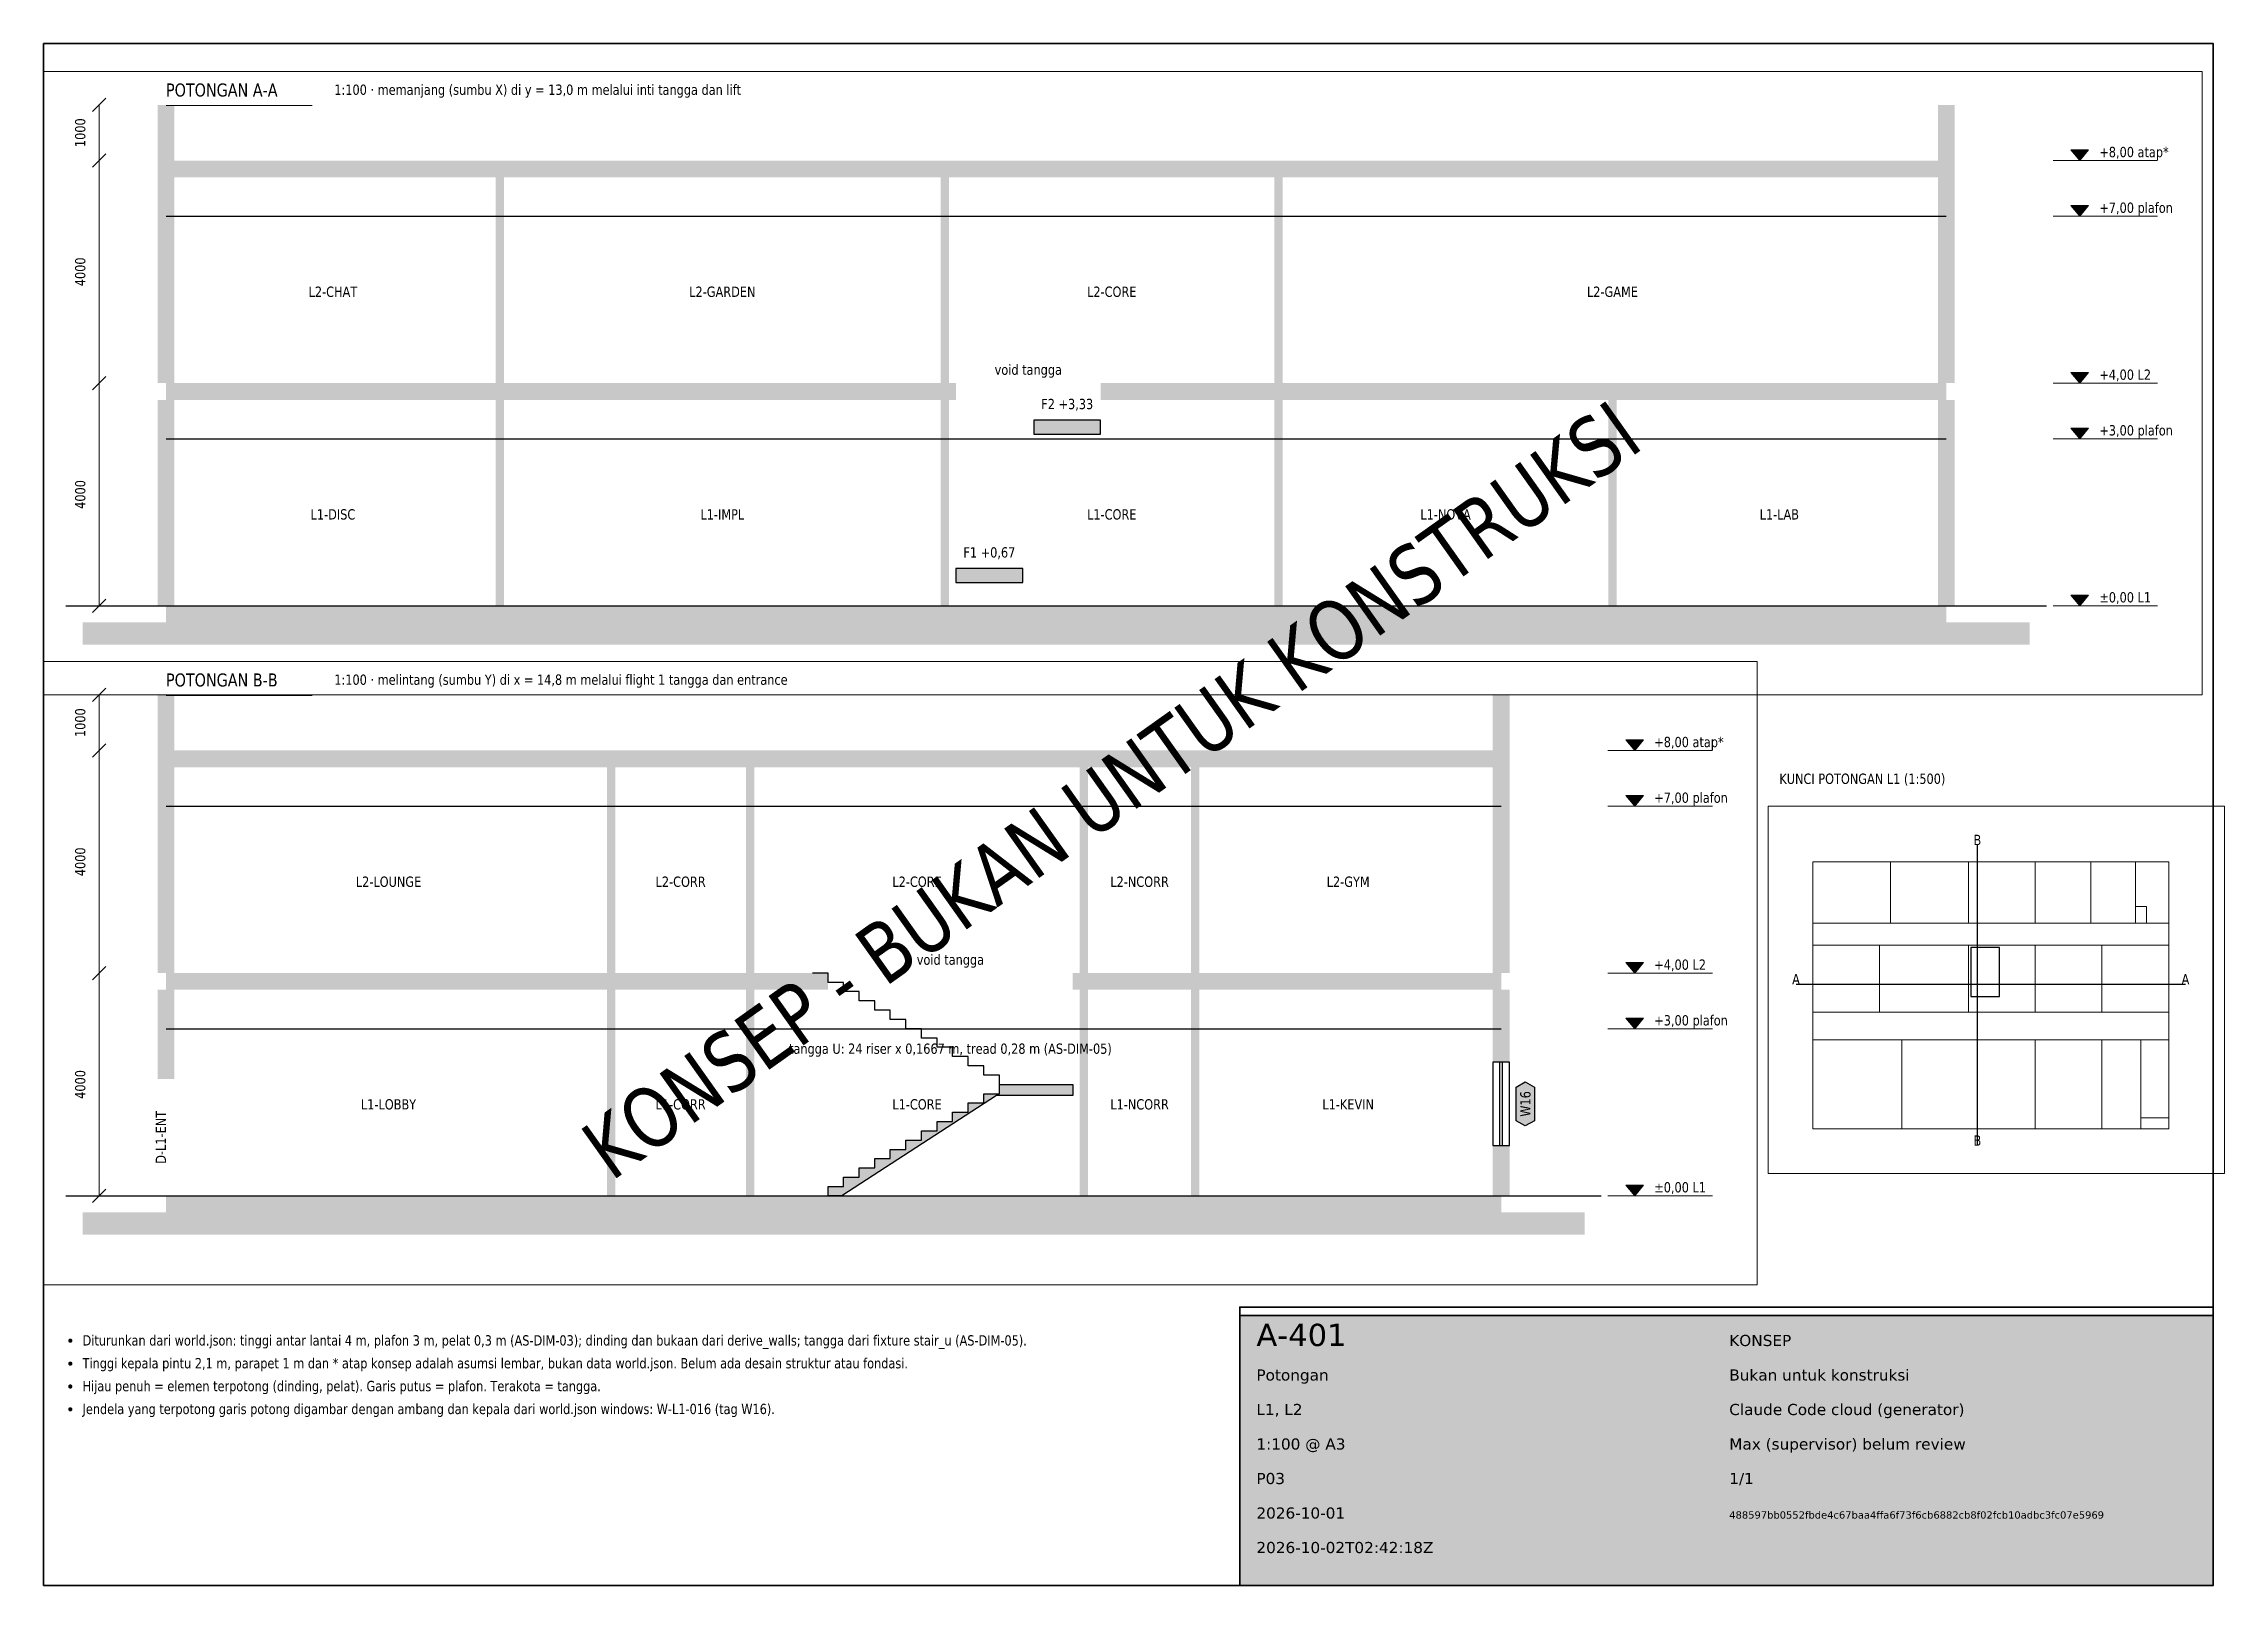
# Paper-space layout 'A-401' of a CAD drawing. Header units: millimetres. Extents: x 20 to 412, y 10 to 287.
# The model-space entities are those that its viewports show. They can reach past a viewport. Long polylines and large blocks are cut down to what shows.
import ezdxf
from ezdxf.enums import TextEntityAlignment as Align

# ---------------------------------------------------------------- set-up
doc = ezdxf.new("R2010")
doc.units = ezdxf.units.MM
doc.linetypes.add('DASHED', pattern=[1.524, 1.27, -0.254])
for name, color, linetype, lineweight, true_color in [('A-ANNO-DIMS', 7, 'Continuous', 18, 0x2f4238), ('A-ANNO-NOTE', 7, 'Continuous', 18, 0x22302a), ('A-ANNO-TTLB', 7, 'Continuous', 35, 0x1f4d3a), ('A-ANNO-WMRK', 7, 'Continuous', 13, 0xe8eeea), ('A-STRS', 7, 'Continuous', 25, 0xb5532f)]:
    doc.layers.add(name, color=color, linetype=linetype, lineweight=lineweight, true_color=true_color)
doc.layers.add('A-ANNO-VPRT', color=9, linetype='Continuous', lineweight=13, true_color=0x808080, plot=False)
doc.layers.add('A-AREA', color=7, linetype='Continuous', lineweight=13, true_color=0xa0b4aa, plot=False)
for name, color, linetype in [('A-SECT-CLNG', 7, 'Continuous'), ('A-SECT-GLAZ', 7, 'Continuous'), ('A-SECT-GRND', 7, 'Continuous'), ('A-SECT-IDEN', 7, 'Continuous'), ('A-SECT-MARK', 7, 'Continuous'), ('A-SECT-SLAB', 7, 'Continuous'), ('A-SECT-STRS', 7, 'Continuous'), ('A-SECT-WALL', 7, 'Continuous')]:
    doc.layers.add(name, color=color, linetype=linetype)
doc.styles.add('KR-SANS', font='DejaVuSans.ttf', dxfattribs={"width": 0.8})

# ---------------------------------------------------------------- blocks, each defined once
blk = doc.blocks.new('KR-TTLB-G')
at = {"layer": 'A-ANNO-TTLB'}
blk.add_lwpolyline([(0, 0), (175, 0), (175, 50), (0, 50)], close=True, dxfattribs=at)
at = {"layer": 'A-ANNO-TTLB', "style": 'KR-SANS'}
for tag, p, height in [('KR_SHEET_ID', (3, 43), 4), ('KR_STATUS', (88, 43), 2), ('KR_TITLE', (3, 36.8), 2), ('KR_NOTE', (88, 36.8), 2), ('KR_FLOOR', (3, 30.6), 2), ('KR_DRAWN', (88, 30.6), 2), ('KR_SCALE', (3, 24.4), 2), ('KR_CHECK', (88, 24.4), 2), ('KR_REVISION', (3, 18.2), 2), ('KR_PAGE', (88, 18.2), 2), ('KR_REV_DATE', (3, 12), 2), ('KR_WORLD_SHA256', (88, 12), 1.3), ('KR_RENDER_UTC', (3, 5.8), 2)]:
    blk.add_attdef(tag, p, '', height=height, dxfattribs=at)

msp = doc.modelspace()

# ---------------------------------------------------------------- hatches: boundary and pattern name
at = {"layer": 'A-ANNO-NOTE', "true_color": 0x1f4d3a}
h = msp.add_hatch(color=119, dxfattribs=at)
h.dxf.hatch_style = 1
h.paths.add_polyline_path([(34400, -92000), (34240, -91808), (34560, -91808)])
h = msp.add_hatch(color=119, dxfattribs=at)
h.dxf.hatch_style = 1
h.paths.add_polyline_path([(34400, -93000), (34240, -92808), (34560, -92808)])
h = msp.add_hatch(color=119, dxfattribs=at)
h.dxf.hatch_style = 1
h.paths.add_polyline_path([(34400, -96000), (34240, -95808), (34560, -95808)])
h = msp.add_hatch(color=119, dxfattribs=at)
h.dxf.hatch_style = 1
h.paths.add_polyline_path([(34400, -97000), (34240, -96808), (34560, -96808)])
h = msp.add_hatch(color=119, dxfattribs=at)
h.dxf.hatch_style = 1
h.paths.add_polyline_path([(34400, -100000), (34240, -99808), (34560, -99808)])
h = msp.add_hatch(color=119, dxfattribs=at)
h.dxf.hatch_style = 1
h.paths.add_polyline_path([(26400, -112000), (26240, -111808), (26560, -111808)])
h = msp.add_hatch(color=119, dxfattribs=at)
h.dxf.hatch_style = 1
h.paths.add_polyline_path([(26400, -113000), (26240, -112808), (26560, -112808)])
h = msp.add_hatch(color=119, dxfattribs=at)
h.dxf.hatch_style = 1
h.paths.add_polyline_path([(26400, -116000), (26240, -115808), (26560, -115808)])
h = msp.add_hatch(color=119, dxfattribs=at)
h.dxf.hatch_style = 1
h.paths.add_polyline_path([(26400, -117000), (26240, -116808), (26560, -116808)])
h = msp.add_hatch(color=119, dxfattribs=at)
h.dxf.hatch_style = 1
h.paths.add_polyline_path([(26400, -120000), (26240, -119808), (26560, -119808)])
at = {"layer": 'A-SECT-GRND', "true_color": 0xe8e2d6}
h = msp.add_hatch(color=254, dxfattribs=at)
h.dxf.hatch_style = 1
h.paths.add_polyline_path([(-1500, -100700), (33500, -100700), (33500, -100300), (-1500, -100300)])
h = msp.add_hatch(color=254, dxfattribs=at)
h.dxf.hatch_style = 1
h.paths.add_polyline_path([(-1500, -120700), (25500, -120700), (25500, -120300), (-1500, -120300)])
at = {"layer": 'A-SECT-IDEN', "true_color": 0xffffff}
h = msp.add_hatch(color=7, dxfattribs=at)
h.dxf.hatch_style = 1
h.paths.add_polyline_path([(24434, -118744), (24270, -118654), (24270, -118046), (24434, -117956), (24598, -118046), (24598, -118654)])
at = {"layer": 'A-SECT-SLAB', "true_color": 0x1f4d3a}
h = msp.add_hatch(color=119, dxfattribs=at)
h.dxf.hatch_style = 1
h.paths.add_polyline_path([(0, -92300), (32000, -92300), (32000, -92000), (0, -92000)])
h = msp.add_hatch(color=119, dxfattribs=at)
h.dxf.hatch_style = 1
h.paths.add_polyline_path([(0, -96300), (14200, -96300), (14200, -96000), (0, -96000)])
h = msp.add_hatch(color=119, dxfattribs=at)
h.dxf.hatch_style = 1
h.paths.add_polyline_path([(16800, -96300), (32000, -96300), (32000, -96000), (16800, -96000)])
at = {"layer": 'A-SECT-SLAB', "true_color": 0x7f938a}
h = msp.add_hatch(color=252, dxfattribs=at)
h.dxf.hatch_style = 1
h.paths.add_polyline_path([(0, -100300), (32000, -100300), (32000, -100000), (0, -100000)])
at = {"layer": 'A-SECT-SLAB', "true_color": 0x1f4d3a}
h = msp.add_hatch(color=119, dxfattribs=at)
h.dxf.hatch_style = 1
h.paths.add_polyline_path([(0, -112300), (24000, -112300), (24000, -112000), (0, -112000)])
h = msp.add_hatch(color=119, dxfattribs=at)
h.dxf.hatch_style = 1
h.paths.add_polyline_path([(0, -116300), (11900, -116300), (11900, -116000), (0, -116000)])
h = msp.add_hatch(color=119, dxfattribs=at)
h.dxf.hatch_style = 1
h.paths.add_polyline_path([(16300, -116300), (24000, -116300), (24000, -116000), (16300, -116000)])
at = {"layer": 'A-SECT-SLAB', "true_color": 0x7f938a}
h = msp.add_hatch(color=252, dxfattribs=at)
h.dxf.hatch_style = 1
h.paths.add_polyline_path([(0, -120300), (24000, -120300), (24000, -120000), (0, -120000)])
at = {"layer": 'A-SECT-STRS', "true_color": 0xe9c9bb}
h = msp.add_hatch(color=254, dxfattribs=at)
h.dxf.hatch_style = 1
h.paths.add_polyline_path([(15600, -96917), (16800, -96917), (16800, -96667), (15600, -96667)])
h = msp.add_hatch(color=254, dxfattribs=at)
h.dxf.hatch_style = 1
h.paths.add_polyline_path([(14200, -99583), (15400, -99583), (15400, -99333), (14200, -99333)])
h = msp.add_hatch(color=254, dxfattribs=at)
h.dxf.hatch_style = 1
h.paths.add_polyline_path([(11900, -120000), (11900, -120000), (11900, -119833), (12180, -119833), (12180, -119833), (12180, -119667), (12460, -119667), (12460, -119667), (12460, -119500), (12740, -119500), (12740, -119500), (12740, -119333), (13020, -119333), (13020, -119333), (13020, -119167), (13300, -119167), (13300, -119167), (13300, -119000), (13580, -119000), (13580, -119000), (13580, -118833), (13860, -118833), (13860, -118833), (13860, -118667), (14140, -118667), (14140, -118667), (14140, -118500), (14420, -118500), (14420, -118500), (14420, -118333), (14700, -118333), (14700, -118333), (14700, -118167), (14980, -118167), (14980, -118167), (14980, -118000), (15260, -118000), (16300, -118000), (16300, -118200), (14930, -118200), (12150, -120000)])
at = {"layer": 'A-SECT-WALL', "true_color": 0x1f4d3a}
h = msp.add_hatch(color=119, dxfattribs=at)
h.dxf.hatch_style = 1
h.paths.add_polyline_path([(-150, -96000), (150, -96000), (150, -91000), (-150, -91000)])
h = msp.add_hatch(color=119, dxfattribs=at)
h.dxf.hatch_style = 1
h.paths.add_polyline_path([(31850, -96000), (32150, -96000), (32150, -91000), (31850, -91000)])
h = msp.add_hatch(color=119, dxfattribs=at)
h.dxf.hatch_style = 1
h.paths.add_polyline_path([(5925, -96000), (6075, -96000), (6075, -92300), (5925, -92300)])
h = msp.add_hatch(color=119, dxfattribs=at)
h.dxf.hatch_style = 1
h.paths.add_polyline_path([(13925, -96000), (14075, -96000), (14075, -92300), (13925, -92300)])
h = msp.add_hatch(color=119, dxfattribs=at)
h.dxf.hatch_style = 1
h.paths.add_polyline_path([(19925, -96000), (20075, -96000), (20075, -92300), (19925, -92300)])
h = msp.add_hatch(color=119, dxfattribs=at)
h.dxf.hatch_style = 1
h.paths.add_polyline_path([(-150, -100000), (150, -100000), (150, -96300), (-150, -96300)])
h = msp.add_hatch(color=119, dxfattribs=at)
h.dxf.hatch_style = 1
h.paths.add_polyline_path([(5925, -100000), (6075, -100000), (6075, -96300), (5925, -96300)])
h = msp.add_hatch(color=119, dxfattribs=at)
h.dxf.hatch_style = 1
h.paths.add_polyline_path([(13925, -100000), (14075, -100000), (14075, -96300), (13925, -96300)])
h = msp.add_hatch(color=119, dxfattribs=at)
h.dxf.hatch_style = 1
h.paths.add_polyline_path([(19925, -100000), (20075, -100000), (20075, -96300), (19925, -96300)])
h = msp.add_hatch(color=119, dxfattribs=at)
h.dxf.hatch_style = 1
h.paths.add_polyline_path([(25925, -100000), (26075, -100000), (26075, -96300), (25925, -96300)])
h = msp.add_hatch(color=119, dxfattribs=at)
h.dxf.hatch_style = 1
h.paths.add_polyline_path([(31850, -100000), (32150, -100000), (32150, -96300), (31850, -96300)])
h = msp.add_hatch(color=119, dxfattribs=at)
h.dxf.hatch_style = 1
h.paths.add_polyline_path([(-150, -116000), (150, -116000), (150, -111000), (-150, -111000)])
h = msp.add_hatch(color=119, dxfattribs=at)
h.dxf.hatch_style = 1
h.paths.add_polyline_path([(23850, -116000), (24150, -116000), (24150, -111000), (23850, -111000)])
h = msp.add_hatch(color=119, dxfattribs=at)
h.dxf.hatch_style = 1
h.paths.add_polyline_path([(7925, -116000), (8075, -116000), (8075, -112300), (7925, -112300)])
h = msp.add_hatch(color=119, dxfattribs=at)
h.dxf.hatch_style = 1
h.paths.add_polyline_path([(10425, -116000), (10575, -116000), (10575, -112300), (10425, -112300)])
h = msp.add_hatch(color=119, dxfattribs=at)
h.dxf.hatch_style = 1
h.paths.add_polyline_path([(16425, -116000), (16575, -116000), (16575, -112300), (16425, -112300)])
h = msp.add_hatch(color=119, dxfattribs=at)
h.dxf.hatch_style = 1
h.paths.add_polyline_path([(18425, -116000), (18575, -116000), (18575, -112300), (18425, -112300)])
h = msp.add_hatch(color=119, dxfattribs=at)
h.dxf.hatch_style = 1
h.paths.add_polyline_path([(-150, -117900), (150, -117900), (150, -116300), (-150, -116300)])
h = msp.add_hatch(color=119, dxfattribs=at)
h.dxf.hatch_style = 1
h.paths.add_polyline_path([(7925, -120000), (8075, -120000), (8075, -116300), (7925, -116300)])
h = msp.add_hatch(color=119, dxfattribs=at)
h.dxf.hatch_style = 1
h.paths.add_polyline_path([(10425, -120000), (10575, -120000), (10575, -116300), (10425, -116300)])
h = msp.add_hatch(color=119, dxfattribs=at)
h.dxf.hatch_style = 1
h.paths.add_polyline_path([(16425, -120000), (16575, -120000), (16575, -116300), (16425, -116300)])
h = msp.add_hatch(color=119, dxfattribs=at)
h.dxf.hatch_style = 1
h.paths.add_polyline_path([(18425, -120000), (18575, -120000), (18575, -116300), (18425, -116300)])
h = msp.add_hatch(color=119, dxfattribs=at)
h.dxf.hatch_style = 1
h.paths.add_polyline_path([(23850, -117600), (24150, -117600), (24150, -116300), (23850, -116300)])
h = msp.add_hatch(color=119, dxfattribs=at)
h.dxf.hatch_style = 1
h.paths.add_polyline_path([(23850, -120000), (24150, -120000), (24150, -119100), (23850, -119100)])

# ---------------------------------------------------------------- linework, layer by layer
at = {"layer": 'A-ANNO-DIMS', "color": 119, "true_color": 0x2f4238}
for points in [[(-1320, -91120), (-1080, -90880)], [(-1200, -100000), (-1200, -91000)], [(-1320, -92120), (-1080, -91880)], [(-1320, -96120), (-1080, -95880)], [(-1320, -100120), (-1080, -99880)], [(-1320, -111120), (-1080, -110880)], [(-1200, -120000), (-1200, -111000)], [(-1320, -112120), (-1080, -111880)], [(-1320, -116120), (-1080, -115880)], [(-1320, -120120), (-1080, -119880)]]:
    msp.add_lwpolyline(points, dxfattribs=at)
at = {"layer": 'A-ANNO-NOTE', "color": 119, "true_color": 0x1f4d3a}
for points in [[(33920, -92000), (35800, -92000)], [(33920, -93000), (35800, -93000)], [(33920, -96000), (35800, -96000)], [(33920, -97000), (35800, -97000)], [(33920, -100000), (35800, -100000)], [(25920, -112000), (27800, -112000)], [(25920, -113000), (27800, -113000)], [(25920, -116000), (27800, -116000)], [(25920, -117000), (27800, -117000)], [(25920, -120000), (27800, -120000)]]:
    msp.add_lwpolyline(points, dxfattribs=at)
for points in [[(34400, -92000), (34240, -91808), (34560, -91808)], [(34400, -93000), (34240, -92808), (34560, -92808)], [(34400, -96000), (34240, -95808), (34560, -95808)], [(34400, -97000), (34240, -96808), (34560, -96808)], [(34400, -100000), (34240, -99808), (34560, -99808)], [(26400, -112000), (26240, -111808), (26560, -111808)], [(26400, -113000), (26240, -112808), (26560, -112808)], [(26400, -116000), (26240, -115808), (26560, -115808)], [(26400, -117000), (26240, -116808), (26560, -116808)], [(26400, -120000), (26240, -119808), (26560, -119808)]]:
    msp.add_lwpolyline(points, close=True, dxfattribs=at)
at = {"layer": 'A-AREA', "color": 251, "true_color": 0x5a524b}
for points in [[(60000, -101500), (67000, -101500), (67000, -96000), (60000, -96000)], [(67000, -101500), (74000, -101500), (74000, -96000), (67000, -96000)], [(74000, -101500), (80000, -101500), (80000, -96000), (74000, -96000)], [(80000, -101500), (85000, -101500), (85000, -96000), (80000, -96000)], [(85000, -101500), (89000, -101500), (89000, -96000), (85000, -96000)], [(89000, -100000), (90000, -100000), (90000, -101500), (92000, -101500), (92000, -96000), (89000, -96000)], [(89000, -101500), (90000, -101500), (90000, -100000), (89000, -100000)], [(60000, -103500), (92000, -103500), (92000, -101500), (60000, -101500)], [(60000, -109500), (66000, -109500), (66000, -103500), (60000, -103500)], [(66000, -109500), (74000, -109500), (74000, -103500), (66000, -103500)], [(74000, -109500), (80000, -109500), (80000, -103500), (74000, -103500)], [(80000, -109500), (86000, -109500), (86000, -103500), (80000, -103500)], [(86000, -109500), (92000, -109500), (92000, -103500), (86000, -103500)], [(60000, -112000), (92000, -112000), (92000, -109500), (60000, -109500)], [(60000, -120000), (68000, -120000), (68000, -112000), (60000, -112000)], [(68000, -120000), (80000, -120000), (80000, -112000), (68000, -112000)], [(80000, -120000), (86000, -120000), (86000, -112000), (80000, -112000)], [(86000, -120000), (89500, -120000), (89500, -112000), (86000, -112000)], [(89500, -119000), (92000, -119000), (92000, -112000), (89500, -112000)], [(89500, -120000), (92000, -120000), (92000, -119000), (89500, -119000)]]:
    msp.add_lwpolyline(points, close=True, dxfattribs=at)
at = {"layer": 'A-SECT-CLNG', "color": 253, "linetype": 'DASHED', "ltscale": 17.638889, "true_color": 0x8fa99b}
for points in [[(0, -93000), (6000, -93000)], [(6000, -93000), (14000, -93000)], [(14000, -93000), (20000, -93000)], [(20000, -93000), (32000, -93000)], [(0, -97000), (6000, -97000)], [(6000, -97000), (14000, -97000)], [(14000, -97000), (20000, -97000)], [(20000, -97000), (26000, -97000)], [(26000, -97000), (32000, -97000)], [(0, -113000), (8000, -113000)], [(8000, -113000), (10500, -113000)], [(10500, -113000), (16500, -113000)], [(16500, -113000), (18500, -113000)], [(18500, -113000), (24000, -113000)], [(0, -117000), (8000, -117000)], [(8000, -117000), (10500, -117000)], [(10500, -117000), (16500, -117000)], [(16500, -117000), (18500, -117000)], [(18500, -117000), (24000, -117000)]]:
    msp.add_lwpolyline(points, dxfattribs=at)
at = {"layer": 'A-SECT-GLAZ', "color": 119, "true_color": 0x1f4d3a}
msp.add_lwpolyline([(23850, -119100), (24150, -119100), (24150, -117600), (23850, -117600)], close=True, dxfattribs=at)
for points in [[(23975, -119100), (23975, -117600)], [(24025, -119100), (24025, -117600)]]:
    msp.add_lwpolyline(points, dxfattribs=at)
at = {"layer": 'A-SECT-GRND', "color": 250, "true_color": 0x22302a}
for points in [[(-1800, -100000), (33800, -100000)], [(-1800, -120000), (25800, -120000)]]:
    msp.add_lwpolyline(points, dxfattribs=at)
at = {"layer": 'A-SECT-IDEN', "color": 119, "true_color": 0x1f4d3a}
msp.add_lwpolyline([(24434, -118744), (24270, -118654), (24270, -118046), (24434, -117956), (24598, -118046), (24598, -118654)], close=True, dxfattribs=at)
at = {"layer": 'A-SECT-MARK', "color": 15, "linetype": 'DASHED', "ltscale": 88.194444, "true_color": 0xb5532f}
for points in [[(74800, -121500), (74800, -94500)], [(58500, -107000), (93500, -107000)]]:
    msp.add_lwpolyline(points, dxfattribs=at)
at = {"layer": 'A-SECT-STRS', "color": 15, "true_color": 0xb5532f}
for points in [[(15600, -96917), (16800, -96917), (16800, -96667), (15600, -96667)], [(14200, -99583), (15400, -99583), (15400, -99333), (14200, -99333)], [(11900, -120000), (11900, -120000), (11900, -119833), (12180, -119833), (12180, -119833), (12180, -119667), (12460, -119667), (12460, -119667), (12460, -119500), (12740, -119500), (12740, -119500), (12740, -119333), (13020, -119333), (13020, -119333), (13020, -119167), (13300, -119167), (13300, -119167), (13300, -119000), (13580, -119000), (13580, -119000), (13580, -118833), (13860, -118833), (13860, -118833), (13860, -118667), (14140, -118667), (14140, -118667), (14140, -118500), (14420, -118500), (14420, -118500), (14420, -118333), (14700, -118333), (14700, -118333), (14700, -118167), (14980, -118167), (14980, -118167), (14980, -118000), (15260, -118000), (16300, -118000), (16300, -118200), (14930, -118200), (12150, -120000)]]:
    msp.add_lwpolyline(points, close=True, dxfattribs=at)
msp.add_lwpolyline([(14980, -118000), (14980, -117833), (14700, -117833), (14700, -117667), (14420, -117667), (14420, -117500), (14140, -117500), (14140, -117333), (13860, -117333), (13860, -117167), (13580, -117167), (13580, -117000), (13300, -117000), (13300, -116833), (13020, -116833), (13020, -116667), (12740, -116667), (12740, -116500), (12460, -116500), (12460, -116333), (12180, -116333), (12180, -116167), (11900, -116167), (11900, -116000), (11620, -116000)], dxfattribs=at)
at = {"layer": 'A-STRS', "color": 15, "true_color": 0xb5532f}
msp.add_lwpolyline([(74200, -108100), (76800, -108100), (76800, -103700), (74200, -103700)], close=True, dxfattribs=at)

# ---------------------------------------------------------------- texts
at = {"layer": 'A-ANNO-DIMS', "color": 119, "true_color": 0x2f4238, "style": 'KR-SANS', "width": 0.8}
for s, p in [('1000', (-1450, -91500)), ('4000', (-1450, -94000)), ('4000', (-1450, -98000)), ('1000', (-1450, -111500)), ('4000', (-1450, -114000)), ('4000', (-1450, -118000))]:
    msp.add_text(s, height=185.2, rotation=90, dxfattribs=at).set_placement(p, align=Align.CENTER)
at = {"layer": 'A-ANNO-NOTE', "color": 250, "true_color": 0x22302a, "style": 'KR-SANS', "width": 0.8}
for s, height, p in [('+8,00 atap*', 185.21, (34752, -91940)), ('+7,00 plafon', 185.21, (34752, -92940)), ('+4,00 L2', 185.2, (34752, -95940)), ('+3,00 plafon', 185.21, (34752, -96940)), ('±0,00 L1', 185.2, (34752, -99940)), ('+8,00 atap*', 185.21, (26752, -111940)), ('+7,00 plafon', 185.21, (26752, -112940)), ('+4,00 L2', 185.2, (26752, -115940)), ('+3,00 plafon', 185.21, (26752, -116940)), ('±0,00 L1', 185.2, (26752, -119940))]:
    msp.add_text(s, height=height, dxfattribs=at).set_placement(p)
at = {"layer": 'A-SECT-IDEN', "color": 119, "true_color": 0x1f4d3a, "style": 'KR-SANS', "width": 0.8}
for s, p in [('L2-CHAT', (3000, -94450)), ('L2-GARDEN', (10000, -94450)), ('L2-CORE', (17000, -94450)), ('L2-GAME', (26000, -94450)), ('L1-DISC', (3000, -98450)), ('L1-IMPL', (10000, -98450)), ('L1-CORE', (17000, -98450)), ('L1-NOVA', (23000, -98450)), ('L1-LAB', (29000, -98450)), ('L2-LOUNGE', (4000, -114450)), ('L2-CORR', (9250, -114450)), ('L2-CORE', (13500, -114450)), ('L2-NCORR', (17500, -114450)), ('L2-GYM', (21250, -114450)), ('L1-LOBBY', (4000, -118450)), ('L1-CORR', (9250, -118450)), ('L1-CORE', (13500, -118450)), ('L1-NCORR', (17500, -118450)), ('L1-KEVIN', (21250, -118450))]:
    msp.add_text(s, height=185.2, dxfattribs=at).set_placement(p, align=Align.CENTER)
at = {"layer": 'A-SECT-IDEN', "color": 15, "true_color": 0xb5532f, "style": 'KR-SANS', "width": 0.8}
for s, height, p in [('void tangga', 185.21, (15500, -95850)), ('F2 +3,33', 185.2, (16200, -96467)), ('F1 +0,67', 185.2, (14800, -99133)), ('void tangga', 185.21, (14100, -115850)), ('tangga U: 24 riser x 0,1667 m, tread 0,28 m (AS-DIM-05)', 185.21, (14100, -117450))]:
    msp.add_text(s, height=height, dxfattribs=at).set_placement(p, align=Align.CENTER)
at = {"layer": 'A-SECT-IDEN', "color": 250, "true_color": 0x22302a, "style": 'KR-SANS', "width": 0.8}
for s, p in [('W16', (24527, -118350)), ('D-L1-ENT', (0, -118950))]:
    msp.add_text(s, height=185.2, rotation=90, dxfattribs=at).set_placement(p, align=Align.CENTER)
at = {"layer": 'A-SECT-MARK', "color": 15, "true_color": 0xb5532f, "style": 'KR-SANS', "width": 0.8}
for s, p in [('B', (74800, -94500)), ('A', (58500, -107000)), ('A', (93500, -107000)), ('B', (74800, -121500))]:
    msp.add_text(s, height=926, dxfattribs=at).set_placement(p, align=Align.CENTER)

psp = doc.layouts.new('A-401')

# ---------------------------------------------------------------- hatches: boundary and pattern name
at = {"layer": 'A-ANNO-NOTE', "true_color": 0x22302a}
h = psp.add_hatch(color=250, dxfattribs=at)
h.dxf.hatch_style = 1
edge = h.paths.add_edge_path()
edge.add_arc((24.8, 53.95), 0.38, 0, 360)
h = psp.add_hatch(color=250, dxfattribs=at)
h.dxf.hatch_style = 1
edge = h.paths.add_edge_path()
edge.add_arc((24.8, 49.84), 0.38, 0, 360)
h = psp.add_hatch(color=250, dxfattribs=at)
h.dxf.hatch_style = 1
edge = h.paths.add_edge_path()
edge.add_arc((24.8, 45.73), 0.38, 0, 360)
h = psp.add_hatch(color=250, dxfattribs=at)
h.dxf.hatch_style = 1
edge = h.paths.add_edge_path()
edge.add_arc((24.8, 41.63), 0.38, 0, 360)
at = {"layer": 'A-ANNO-TTLB', "true_color": 0xffffff}
h = psp.add_hatch(color=7, dxfattribs=at)
h.dxf.hatch_style = 1
h.paths.add_polyline_path([(235, 10), (410, 10), (410, 58.47), (235, 58.47)])

# ---------------------------------------------------------------- linework, layer by layer
at = {"layer": 'A-ANNO-NOTE', "color": 119, "true_color": 0x1f4d3a}
for points in [[(42, 275.9), (68.25, 275.9)], [(42, 169.9), (68.25, 169.9)]]:
    psp.add_lwpolyline(points, dxfattribs=at)
at = {"layer": 'A-ANNO-TTLB', "color": 119, "true_color": 0x1f4d3a}
for points in [[(20, 10), (410, 10), (410, 287), (20, 287)], [(235, 10), (410, 10), (410, 58.47), (235, 58.47)]]:
    psp.add_lwpolyline(points, close=True, dxfattribs=at)

# ---------------------------------------------------------------- block references
at = {"layer": 'A-ANNO-TTLB'}
psp.add_blockref('KR-TTLB-G', (235, 10), dxfattribs=at).add_auto_attribs({'KR_SHEET_ID': 'A-401', 'KR_TITLE': 'Potongan', 'KR_FLOOR': 'L1, L2', 'KR_SCALE': '1:100 @ A3', 'KR_REVISION': 'P03', 'KR_REV_DATE': '2026-10-01', 'KR_RENDER_UTC': '2026-10-02T02:42:18Z', 'KR_STATUS': 'KONSEP', 'KR_NOTE': 'Bukan untuk konstruksi', 'KR_DRAWN': 'Claude Code cloud (generator)', 'KR_CHECK': 'Max (supervisor) belum review', 'KR_PAGE': '1/1', 'KR_WORLD_SHA256': '488597bb0552fbde4c67baa4ffa6f73f6cb6882cb8f02fcb10adbc3fc07e5969'})

# ---------------------------------------------------------------- texts
at = {"layer": 'A-ANNO-NOTE', "color": 119, "true_color": 0x1f4d3a, "style": 'KR-SANS', "width": 0.8}
for s, height, p in [('POTONGAN A-A', 2.346, (42, 277.5)), ('POTONGAN B-B', 2.346, (42, 171.5)), ('KUNCI POTONGAN L1 (1:500)', 1.8521, (332, 154))]:
    psp.add_text(s, height=height, dxfattribs=at).set_placement(p)
at = {"layer": 'A-ANNO-NOTE', "color": 250, "true_color": 0x22302a, "style": 'KR-SANS', "width": 0.8}
for s, height, p in [('1:100 · memanjang (sumbu X) di y = 13,0 m melalui inti tangga dan lift', 1.8521, (72.25, 277.8)), ('1:100 · melintang (sumbu Y) di x = 14,8 m melalui flight 1 tangga dan entrance', 1.8521, (72.25, 171.8)), ('Diturunkan dari world.json: tinggi antar lantai 4 m, plafon 3 m, pelat 0,3 m (AS-DIM-03); dinding dan bukaan dari derive_walls; tangga dari fixture stair_u (AS-DIM-05).', 1.85208, (27, 53.09)), ('Tinggi kepala pintu 2,1 m, parapet 1 m dan * atap konsep adalah asumsi lembar, bukan data world.json. Belum ada desain struktur atau fondasi.', 1.85208, (27, 48.99)), ('Hijau penuh = elemen terpotong (dinding, pelat). Garis putus = plafon. Terakota = tangga.', 1.8521, (27, 44.88)), ('Jendela yang terpotong garis potong digambar dengan ambang dan kepala dari world.json windows: W-L1-016 (tag W16).', 1.85208, (27, 40.77))]:
    psp.add_text(s, height=height, dxfattribs=at).set_placement(p)
at = {"layer": 'A-ANNO-WMRK', "color": 254, "true_color": 0xdde4e1, "style": 'KR-SANS', "width": 0.8}
psp.add_text('KONSEP - BUKAN UNTUK KONSTRUKSI', height=10.8656, rotation=35.3845, dxfattribs=at).set_placement((215, 148.5), align=Align.CENTER)

# ---------------------------------------------------------------- viewports
at = {"layer": 'A-ANNO-VPRT'}
psp.add_viewport(center=(214, 226), size=(388, 112), view_center_point=(17200, -96000), view_height=11200, dxfattribs=at)
for center, size, view_center_point, view_height, status in [((174, 120), (308, 112), (13200, -116000), 11200, 3), ((371, 117), (82, 66), (76500, -107500), 33000, 4)]:
    psp.add_viewport(center=center, size=size, view_center_point=view_center_point, view_height=view_height, status=status, dxfattribs=at)

doc.saveas('drawing.dxf')
